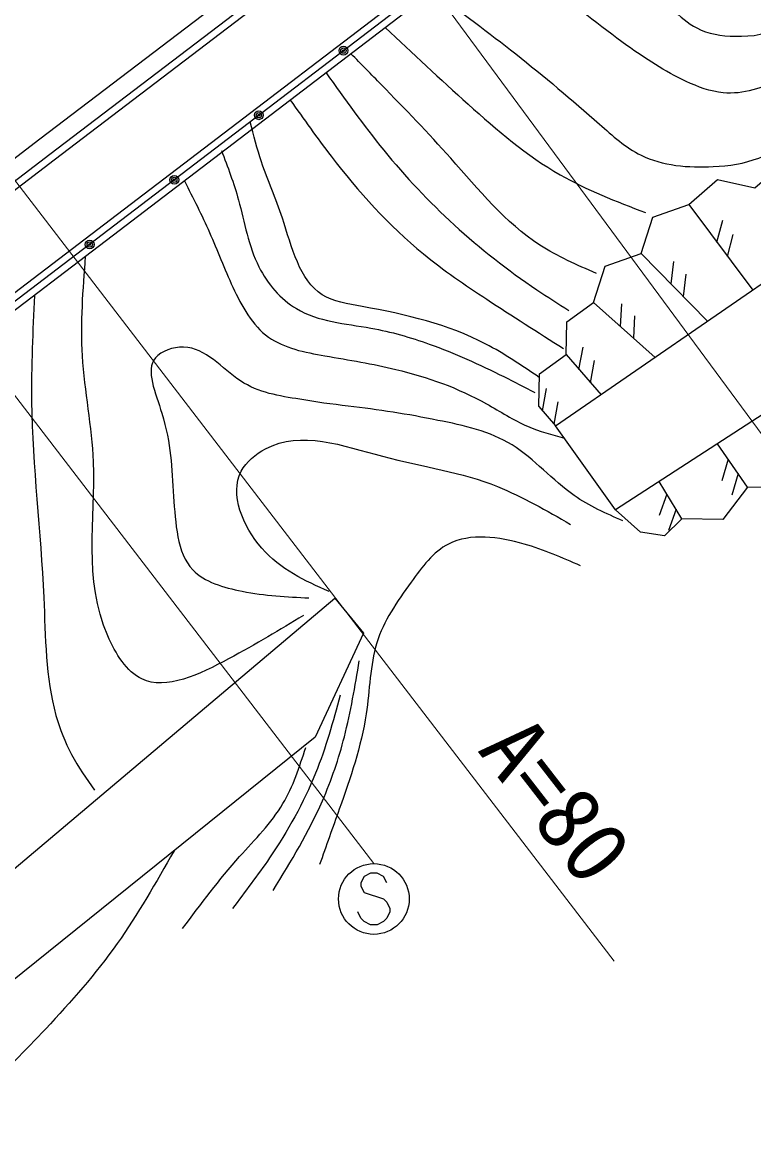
# Model space of a CAD drawing. Units: millimetres, scale not verified. Extents: x 40000 to 680000, y 20000 to 380000.
# Drawn here: x 119214 to 139906, y 251681 to 283112 of the extents above; entities that cross this region are included whole.
import ezdxf
from ezdxf.enums import TextEntityAlignment as Align

# ---------------------------------------------------------------- set-up
doc = ezdxf.new("R2010")
doc.units = ezdxf.units.MM
doc.header["$LTSCALE"] = 1000
for name, color, linetype, lineweight in [('M-BGD', 7, 'Continuous', 25), ('M-STR-HTXT', 7, 'Continuous', 13), ('M-STR-STR1', 1, 'Continuous', 25), ('M-STR-STRC', 7, 'Continuous', 25)]:
    doc.layers.add(name, color=color, linetype=linetype, lineweight=lineweight)
doc.styles.add('ＭＳ ゴシック', font='')
doc.styles.get('ＭＳ ゴシック').set_extended_font_data('MS Gothic')

msp = doc.modelspace()

# ---------------------------------------------------------------- linework, layer by layer
at = {"layer": 'M-BGD'}
for p, q in [((138066, 277961), (139876, 275538)), ((138865, 276892), (139026, 277512)), ((139164, 276491), (139325, 277111)), ((136720, 276574), (138599, 274659)), ((137567, 275711), (137644, 276347)), ((137917, 275354), (137994, 275990)), ((135374, 275187), (137114, 273635)), ((136136, 274507), (136171, 275146)), ((136510, 274174), (136544, 274813)), ((134960, 273297), (135076, 273927)), ((134598, 273715), (135585, 272577)), ((135288, 272919), (135403, 273549)), ((133929, 272120), (134041, 272751)), ((133822, 272243), (134301, 271697)), ((134259, 271745), (134371, 272375)), ((139731, 269968), (138881, 271195)), ((139182, 270760), (138999, 270147)), ((139467, 270349), (139283, 269735)), ((137873, 269068), (137225, 270122)), ((137444, 269766), (137228, 269163)), ((136699, 268697), (135992, 269323)), ((137706, 269340), (137489, 268737))]:
    msp.add_line(p, q, dxfattribs=at)
for points in [[(98273, 263149), (108133, 270306), (119994, 279378), (131035, 287790), (141948, 295531), (154735, 303413), (167144, 309559), (178391, 314021), (193343, 318502), (205421, 320969), (218812, 322549)], [(98349, 262956), (108252, 270146), (120116, 279219), (131153, 287629), (142058, 295364), (154832, 303238), (167225, 309376), (178456, 313831), (193392, 318308), (205453, 320771), (218826, 322350), (234128, 322770), (246409, 321956), (260009, 319952)], [(95536, 258280), (109691, 268370), (121713, 277530), (132470, 285747), (143422, 293511), (156142, 301347), (168174, 307272), (179228, 311680), (193978, 316096), (205912, 318508), (219114, 320074)], [(133822, 272243), (133842, 273173), (134598, 273715), (134618, 274645), (135374, 275187), (135700, 276217), (136720, 276574), (137046, 277604), (138066, 277961), (138883, 278663), (139935, 278431), (140752, 279133), (141804, 278900), (142621, 279602), (143672, 279369), (144347, 280168), (145391, 280107)], [(146671, 275397), (146436, 274523), (145596, 274187), (145361, 273313), (144521, 272977), (144286, 272103), (143446, 271767), (142742, 270853), (141588, 270867), (140884, 269953), (139731, 269968), (139027, 269053), (137873, 269068), (137379, 268589), (136699, 268697)], [(98246, 242727), (113415, 254482), (128053, 266827), (128865, 265839), (127504, 262897), (99635, 240480)]]:
    msp.add_lwpolyline(points, dxfattribs=at)
msp.add_lwpolyline([(134301, 271697), (145659, 279523), (156222, 285895), (158316, 286776), (157578, 283845), (148419, 277373), (135992, 269323)], close=True, dxfattribs=at)
for points, knots in [([(130829, 283990), (131617, 283406), (132405, 282821), (133172, 282215), (133978, 281579), (134759, 280919), (135540, 280231), (135911, 279904), (136283, 279571), (136717, 279352), (137324, 279051), (138049, 278996), (138757, 279029), (139204, 279052), (139642, 279113), (140045, 279273), (140505, 279460), (140914, 279765), (141270, 280114), (141827, 280664), (142255, 281311), (142672, 281962), (142924, 282367), (143176, 282764), (143433, 283160), (143939, 283957), (144483, 284730), (145008, 285515), (145612, 286416), (146205, 287324), (146782, 288246), (147158, 288848), (147527, 289457), (147955, 290021), (148451, 290677), (149028, 291273), (149598, 291871), (150402, 292717), (151193, 293571), (151994, 294416), (152538, 294965), (153090, 295503), (153586, 296106), (154019, 296617), (154413, 297158), (154924, 297617), (155341, 297995), (155835, 298324), (156367, 298410), (156771, 298478), (157197, 298408), (157623, 298376), (158298, 298322), (158967, 298367), (159598, 298546), (160198, 298705), (160760, 299005), (161328, 299276), (161805, 299501), (162287, 299701), (162764, 299920), (163843, 300444), (164890, 301079), (166045, 301364), (166898, 301575), (167809, 301595), (168651, 301841), (169418, 302068), (170129, 302479), (170831, 302883), (171352, 303176), (171867, 303471), (172382, 303768), (173414, 304378), (174448, 304989), (175529, 305503), (176490, 305967), (177486, 306355), (178471, 306773), (179512, 307215), (180539, 307689), (181524, 308239), (182647, 308864), (183706, 309601), (184776, 310320), (185806, 311014), (186844, 311691), (187843, 312424), (188372, 312814), (188890, 313218), (189405, 313627), (189703, 313865), (190001, 314105), (190294, 314349), (190435, 314465), (190574, 314583), (190713, 314701)], [0, 0, 0, 0, 1, 1, 1, 2, 2, 2, 3, 3, 3, 4, 4, 4, 5, 5, 5, 6, 6, 6, 7, 7, 7, 8, 8, 8, 9, 9, 9, 10, 10, 10, 11, 11, 11, 12, 12, 12, 13, 13, 13, 14, 14, 14, 15, 15, 15, 16, 16, 16, 17, 17, 17, 18, 18, 18, 19, 19, 19, 20, 20, 20, 21, 21, 21, 22, 22, 22, 23, 23, 23, 24, 24, 24, 25, 25, 25, 26, 26, 26, 27, 27, 27, 28, 28, 28, 29, 29, 29, 30, 30, 30, 31, 31, 31, 32, 32, 32, 32]), ([(186983, 313584), (186519, 313201), (186054, 312819), (185577, 312453), (185004, 312014), (184412, 311601), (183827, 311178), (182936, 310535), (182062, 309872), (181164, 309238), (180408, 308711), (179635, 308208), (178824, 307769), (178475, 307579), (178119, 307399), (177752, 307251), (177036, 306960), (176279, 306783), (175543, 306538), (174953, 306343), (174379, 306103), (173831, 305814), (173224, 305507), (172646, 305146), (172094, 304738), (171633, 304399), (171190, 304030), (170689, 303766), (170200, 303506), (169654, 303349), (169108, 303225), (168762, 303144), (168416, 303076), (168068, 303013), (167275, 302874), (166482, 302741), (165705, 302532), (164924, 302327), (164162, 302039), (163440, 301677), (162946, 301437), (162469, 301170), (162006, 300869), (161623, 300621), (161249, 300356), (160835, 300173), (160457, 300004), (160045, 299907), (159631, 299845), (159082, 299754), (158533, 299713), (157973, 299721), (157495, 299728), (157015, 299759), (156551, 299664), (156286, 299610), (156027, 299511), (155784, 299384), (155426, 299198), (155102, 298950), (154818, 298666), (154601, 298448), (154406, 298213), (154218, 297972), (153901, 297560), (153599, 297140), (153273, 296738), (152958, 296348), (152615, 295981), (152263, 295623), (151731, 295073), (151181, 294541), (150584, 294062), (150014, 293603), (149410, 293187), (148859, 292706), (148450, 292348), (148072, 291952), (147730, 291530), (147365, 291081), (147041, 290599), (146733, 290109), (146314, 289442), (145917, 288764), (145533, 288078), (145172, 287431), (144816, 286782), (144441, 286142), (144062, 285496), (143657, 284864), (143222, 284252), (142898, 283809), (142551, 283388), (142192, 282955), (141740, 282422), (141273, 281896), (140662, 281533), (140174, 281246), (139596, 281067), (139043, 281116), (138678, 281150), (138326, 281283), (137990, 281441), (137388, 281726), (136845, 282079), (136316, 282458), (135550, 283006), (134814, 283607), (134058, 284178), (133555, 284558), (133043, 284924), (132531, 285291)], [0, 0, 0, 0, 1, 1, 1, 2, 2, 2, 3, 3, 3, 4, 4, 4, 5, 5, 5, 6, 6, 6, 7, 7, 7, 8, 8, 8, 9, 9, 9, 10, 10, 10, 11, 11, 11, 12, 12, 12, 13, 13, 13, 14, 14, 14, 15, 15, 15, 16, 16, 16, 17, 17, 17, 18, 18, 18, 19, 19, 19, 20, 20, 20, 21, 21, 21, 22, 22, 22, 23, 23, 23, 24, 24, 24, 25, 25, 25, 26, 26, 26, 27, 27, 27, 28, 28, 28, 29, 29, 29, 30, 30, 30, 31, 31, 31, 32, 32, 32, 33, 33, 33, 34, 34, 34, 35, 35, 35, 36, 36, 36, 37, 37, 37, 37]), ([(134096, 286410), (134495, 286125), (134893, 285840), (135271, 285528), (135574, 285278), (135863, 285011), (136155, 284750), (136635, 284321), (137122, 283910), (137609, 283471), (137825, 283279), (138040, 283084), (138292, 282950), (138615, 282781), (138991, 282724), (139378, 282715), (139854, 282705), (140345, 282769), (140712, 283026), (140906, 283165), (141062, 283353), (141222, 283537), (141555, 283920), (141902, 284272), (142199, 284662), (142825, 285509), (143263, 286482), (143687, 287461), (144032, 288268), (144368, 289078), (144851, 289789), (145428, 290646), (146241, 291340), (146978, 292093), (147684, 292828), (148317, 293623), (149076, 294285), (149714, 294834), (150427, 295299), (151074, 295841), (151534, 296224), (151962, 296644), (152372, 297081), (152835, 297557), (153279, 298045), (153728, 298547), (154088, 298949), (154453, 299358), (154899, 299640), (155260, 299870), (155675, 300017), (156091, 300151), (157104, 300479), (158122, 300728), (159120, 301051), (160337, 301423), (161509, 301925), (162679, 302428), (163461, 302762), (164238, 303107), (165032, 303407), (166407, 303926), (167842, 304291), (169213, 304821), (170477, 305322), (171681, 305977), (172951, 306469), (174502, 307064), (176144, 307433), (177664, 308091), (178849, 308612), (179961, 309304), (181046, 310024), (181946, 310621), (182827, 311238), (183685, 311888), (184181, 312264), (184668, 312650), (185155, 313037)], [0, 0, 0, 0, 1, 1, 1, 2, 2, 2, 3, 3, 3, 4, 4, 4, 5, 5, 5, 6, 6, 6, 7, 7, 7, 8, 8, 8, 9, 9, 9, 10, 10, 10, 11, 11, 11, 12, 12, 12, 13, 13, 13, 14, 14, 14, 15, 15, 15, 16, 16, 16, 17, 17, 17, 18, 18, 18, 19, 19, 19, 20, 20, 20, 21, 21, 21, 22, 22, 22, 23, 23, 23, 24, 24, 24, 25, 25, 25, 26, 26, 26, 26]), ([(129483, 282962), (130258, 282235), (131032, 281507), (131828, 280792), (132644, 280059), (133483, 279339), (134425, 278800), (135186, 278364), (136014, 278046), (136842, 277729)], [0, 0, 0, 0, 1, 1, 1, 2, 2, 2, 3, 3, 3, 3]), ([(135459, 276008), (134906, 276249), (134353, 276490), (133856, 276811), (132881, 277441), (132122, 278381), (131335, 279264), (130696, 279982), (130038, 280662), (129374, 281343), (129088, 281636), (128800, 281929), (128513, 282221)], [0, 0, 0, 0, 1, 1, 1, 2, 2, 2, 3, 3, 3, 4, 4, 4, 4]), ([(127809, 281684), (128337, 280942), (128864, 280201), (129439, 279496), (130053, 278744), (130720, 278034), (131437, 277378), (132167, 276711), (132948, 276100), (133767, 275548), (134066, 275347), (134369, 275154), (134673, 274960)], [0, 0, 0, 0, 1, 1, 1, 2, 2, 2, 3, 3, 3, 4, 4, 4, 4]), ([(126797, 280910), (127174, 280377), (127551, 279844), (127950, 279325), (128724, 278318), (129581, 277364), (130561, 276562), (131129, 276098), (131739, 275684), (132353, 275280), (133073, 274806), (133800, 274345), (134527, 273885)], [0, 0, 0, 0, 1, 1, 1, 2, 2, 2, 3, 3, 3, 4, 4, 4, 4]), ([(133839, 273065), (133343, 273403), (132846, 273742), (132323, 274013), (131256, 274569), (130081, 274848), (128827, 275073), (128424, 275145), (128012, 275212), (127700, 275405), (127052, 275802), (126846, 276759), (126571, 277573), (126380, 278138), (126156, 278635), (125980, 279165), (125859, 279532), (125761, 279913), (125662, 280295)], [0, 0, 0, 0, 1, 1, 1, 2, 2, 2, 3, 3, 3, 4, 4, 4, 5, 5, 5, 6, 6, 6, 6]), ([(124850, 279486), (125024, 279023), (125199, 278560), (125331, 278084), (125508, 277448), (125609, 276787), (125910, 276192), (126151, 275715), (126519, 275280), (126967, 275014), (127579, 274644), (128348, 274594), (129076, 274462), (129652, 274359), (130193, 274203), (130727, 274012), (131444, 273755), (132149, 273436), (132835, 273091), (133129, 272943), (133420, 272790), (133711, 272638)], [0, 0, 0, 0, 1, 1, 1, 2, 2, 2, 3, 3, 3, 4, 4, 4, 5, 5, 5, 6, 6, 6, 7, 7, 7, 7]), ([(123802, 278623), (124048, 278141), (124293, 277659), (124510, 277170), (124735, 276661), (124929, 276144), (125171, 275620), (125421, 275082), (125723, 274536), (126178, 274211), (126619, 273893), (127206, 273779), (127775, 273680), (128467, 273558), (129126, 273456), (129779, 273290), (130674, 273092), (131543, 272766), (132347, 272320), (132734, 272106), (133105, 271864), (133507, 271689), (133841, 271544), (134195, 271446), (134550, 271348)], [0, 0, 0, 0, 1, 1, 1, 2, 2, 2, 3, 3, 3, 4, 4, 4, 5, 5, 5, 6, 6, 6, 7, 7, 7, 8, 8, 8, 8]), ([(127165, 266333), (126504, 265934), (125843, 265534), (125053, 265111), (124236, 264674), (123282, 264211), (122595, 264543), (122173, 264747), (121852, 265253), (121632, 265763), (120928, 267378), (121301, 269038), (121231, 270679), (121188, 271681), (120979, 272676), (120919, 273677), (120863, 274611), (120935, 275551), (121007, 276490)], [0, 0, 0, 0, 1, 1, 1, 2, 2, 2, 3, 3, 3, 4, 4, 4, 5, 5, 5, 6, 6, 6, 6]), ([(119559, 275386), (119512, 274384), (119465, 273382), (119479, 272384), (119505, 270540), (119740, 268708), (119823, 266848), (119874, 265724), (119869, 264589), (120169, 263513), (120276, 263130), (120421, 262755), (120608, 262404), (120796, 262052), (121027, 261724), (121258, 261397)], [0, 0, 0, 0, 1, 1, 1, 2, 2, 2, 3, 3, 3, 4, 4, 4, 5, 5, 5, 5]), ([(136205, 269012), (135729, 269222), (135252, 269433), (134829, 269728), (134210, 270158), (133705, 270768), (133069, 271159), (132448, 271541), (131702, 271714), (130967, 271855), (130122, 272031), (129283, 272158), (128434, 272258), (127975, 272312), (127518, 272366), (127064, 272453), (126485, 272539), (125907, 272635), (125385, 272969), (124849, 273315), (124416, 273915), (123776, 273925), (123482, 273930), (123145, 273816), (122982, 273622), (122685, 273269), (122990, 272633), (123162, 272057), (123430, 271184), (123449, 270520), (123488, 269702), (123559, 268945), (123579, 268109), (124038, 267627), (124364, 267286), (124910, 267123), (125433, 267022), (126086, 266895), (126704, 266864), (127323, 266834)], [0, 0, 0, 0, 1, 1, 1, 2, 2, 2, 3, 3, 3, 4, 4, 4, 5, 5, 5, 6, 6, 6, 7, 7, 7, 8, 8, 8, 9, 9, 9, 10, 10, 10, 11, 11, 11, 12, 12, 12, 13, 13, 13, 13]), ([(127893, 267014), (127209, 267320), (126525, 267626), (125988, 268243), (125457, 268854), (125071, 269770), (125408, 270413), (125548, 270681), (125814, 270902), (126096, 271049), (127100, 271581), (128279, 271137), (129405, 270839), (130579, 270532), (131642, 270391), (132656, 269983), (133370, 269684), (134048, 269310), (134721, 268909)], [0, 0, 0, 0, 1, 1, 1, 2, 2, 2, 3, 3, 3, 4, 4, 4, 5, 5, 5, 6, 6, 6, 6]), ([(135003, 267741), (134487, 267970), (133982, 268193), (133411, 268356), (132699, 268566), (131886, 268669), (131271, 268357), (130843, 268136), (130519, 267705), (130213, 267278), (129809, 266720), (129435, 266177), (129243, 265567), (129051, 264921), (129042, 264228), (128942, 263556), (128804, 262631), (128493, 261744), (128182, 260863), (127996, 260338), (127810, 259814), (127624, 259291)], [0, 0, 0, 0, 1, 1, 1, 2, 2, 2, 3, 3, 3, 4, 4, 4, 5, 5, 5, 6, 6, 6, 7, 7, 7, 7]), ([(126315, 258564), (126816, 259388), (127318, 260213), (127705, 261094), (127961, 261678), (128167, 262287), (128325, 262906), (128507, 263615), (128627, 264337), (128747, 265059)], [0, 0, 0, 0, 1, 1, 1, 2, 2, 2, 3, 3, 3, 3]), ([(128211, 264082), (128005, 263337), (127799, 262592), (127512, 261877), (127173, 261035), (126722, 260236), (126211, 259483), (125877, 258991), (125517, 258520), (125158, 258048)], [0, 0, 0, 0, 1, 1, 1, 2, 2, 2, 3, 3, 3, 3]), ([(123750, 257483), (124266, 258175), (124782, 258867), (125362, 259518), (125795, 260004), (126263, 260468), (126589, 261016), (126878, 261502), (127055, 262055), (127232, 262607)], [0, 0, 0, 0, 1, 1, 1, 2, 2, 2, 3, 3, 3, 3]), ([(123507, 259682), (122999, 258788), (122491, 257894), (121898, 257058), (121293, 256205), (120599, 255414), (119881, 254650), (119303, 254036), (118709, 253440), (118116, 252844)], [0, 0, 0, 0, 1, 1, 1, 2, 2, 2, 3, 3, 3, 3])]:
    msp.add_open_spline(points, degree=3, knots=knots, dxfattribs=at)
at = {"layer": 'M-STR-HTXT'}
for p, q in [((141854, 269123), (129326, 286094)), ((116879, 281409), (135953, 256561)), ((129160, 259320), (116217, 276183))]:
    msp.add_line(p, q, dxfattribs=at)
at = {"layer": 'M-STR-STR1'}
msp.add_lwpolyline([(259053, 317386), (246174, 319275), (234062, 320033), (219142, 319675), (205976, 318112), (194075, 315707), (179360, 311302), (168336, 306907), (156336, 300996), (143643, 293177), (132707, 285425), (121956, 277212), (109928, 268048), (100211, 261121)], dxfattribs=at)
at = {"layer": 'M-STR-STRC'}
for p, q in [((129069, 259048), (128887, 258957)), ((129251, 259048), (129069, 259048)), ((129433, 258957), (129251, 259048)), ((128887, 258957), (128796, 258775)), ((128796, 258775), (128796, 258684)), ((128796, 258684), (128887, 258502)), ((129524, 258775), (129433, 258957)), ((128887, 258502), (129433, 258320)), ((129433, 258320), (129524, 258230)), ((129524, 258230), (129615, 258048)), ((128796, 257775), (128706, 257957)), ((128887, 257684), (128796, 257775)), ((129524, 257775), (129433, 257684)), ((129615, 257957), (129524, 257775)), ((129615, 258048), (129615, 257957)), ((129069, 257593), (128887, 257684)), ((129251, 257593), (129069, 257593)), ((129433, 257684), (129251, 257593))]:
    msp.add_line(p, q, dxfattribs=at)
for points in [[(98455, 263872), (107858, 270721), (119716, 279818), (130722, 288194), (141680, 295962), (154515, 303860), (166878, 310034), (178170, 314488), (193189, 318995), (205288, 321423), (218741, 323089)], [(265000, 316323), (259072, 317585), (246195, 319474), (234066, 320233), (219128, 319875), (205944, 318310), (194026, 315902), (179294, 311491), (168255, 307090), (156239, 301172), (143533, 293344), (132589, 285586), (121834, 277371), (109809, 268209), (95652, 258117)]]:
    msp.add_lwpolyline(points, dxfattribs=at)
for centre, radius in [((128299, 282309), 125), ((128299, 282309), 75), ((128299, 282309), 25), ((125907, 280482), 125), ((125907, 280482), 75), ((125907, 280482), 25), ((123515, 278655), 125), ((123515, 278655), 75), ((123515, 278655), 25), ((121122, 276828), 125), ((121122, 276828), 75), ((121122, 276828), 25), ((129160, 258320), 1000)]:
    msp.add_circle(centre, radius, dxfattribs=at)

# ---------------------------------------------------------------- texts
at = {"layer": 'M-STR-HTXT', "style": 'ＭＳ ゴシック'}
msp.add_text('A=80', height=1833, rotation=307.798, dxfattribs=at).set_placement((131632, 262189), align=Align.BOTTOM_LEFT)

doc.saveas('drawing.dxf')
